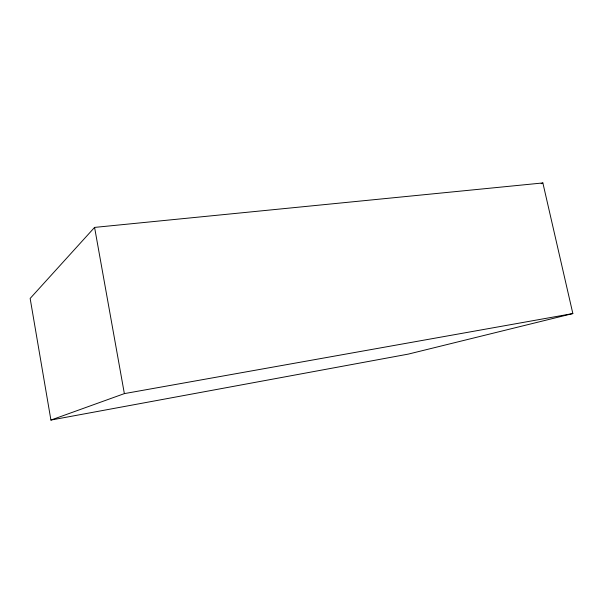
<?xml version="1.0" encoding="UTF-8"?>
<svg xmlns="http://www.w3.org/2000/svg" width="603" height="603" viewBox="0 0 603 603"><rect width="100%" height="100%" fill="white"/><g stroke="black" fill="none" stroke-linecap="round" stroke-linejoin="round"><path stroke-width="0.9" d="M94.581 227.406L30.15 298.447L50.916 420.057L408.321 354.104L572.85 313.56L542.866 182.943L94.581 227.406L124.361 393.616L50.916 420.057M541.147 183.711L542.866 182.943M124.361 393.616L572.85 313.56"/></g></svg>
